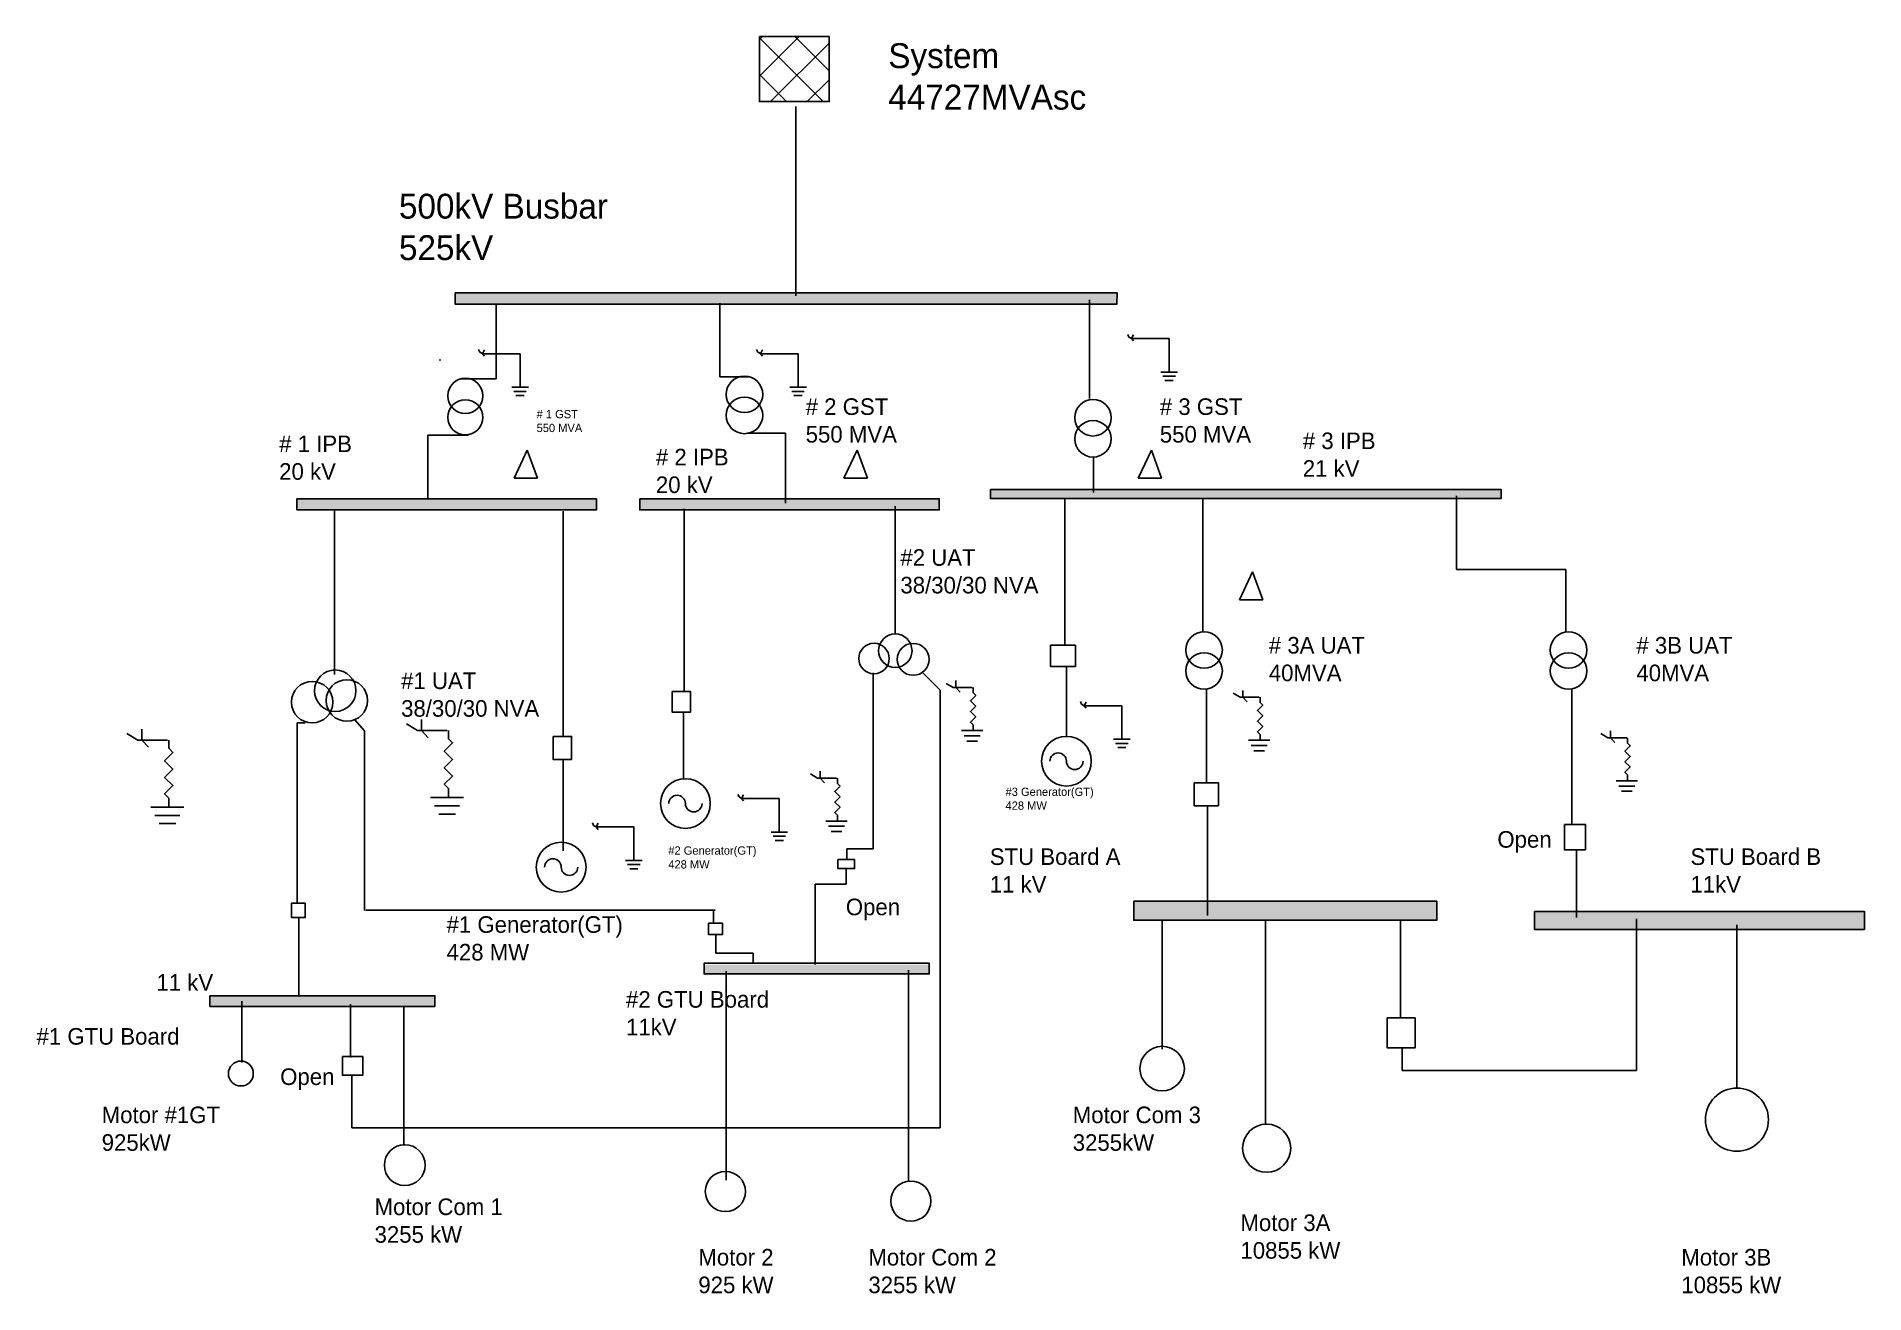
# Model space of a CAD drawing. Header units: inches. Extents: x 38 to 165, y 24 to 118.
# Drawn here: x 37.6 to 48.62, y 24.08 to 31.66 of the extents above; entities outside this region: 5.
import ezdxf

# ---------------------------------------------------------------- set-up
doc = ezdxf.new("R2010")
doc.units = ezdxf.units.IN
doc.header["$MEASUREMENT"] = 0

# ---------------------------------------------------------------- blocks, each defined once
blk = doc.blocks.new('Ground')
at = {"color": 7}
for p, q in [((-0.1, 0), (0.1, 0)), ((0.075, -0.05), (-0.075, -0.05)), ((-0.05, -0.1), (0.05, -0.1))]:
    blk.add_line(p, q, dxfattribs=at)
blk = doc.blocks.new('Isolator')
for p, q in [((40.2723, 29.7536), (40.2653, 29.7695)), ((40.2878, 29.7447), (40.2723, 29.7536)), ((40.2999, 29.7665), (40.2878, 29.7441)), ((40.2878, 29.7441), (40.2999, 29.7296)), ((40.5151, 29.744), (40.288, 29.744)), ((40.5151, 29.5421), (40.5151, 29.744))]:
    blk.add_line(p, q)
at = {"xscale": 0.5, "yscale": 0.5, "zscale": 0.5}
blk.add_blockref('Ground', (40.5151, 29.5421), dxfattribs=at)
blk = doc.blocks.new('Resistor')
at = {"color": 7}
blk.add_lwpolyline([(0, 0), (0.05, 0), (0.075, 0.025), (0.125, -0.025), (0.175, 0.025), (0.225, -0.025), (0.275, 0.025), (0.325, -0.025), (0.35, 0), (0.4, 0)], dxfattribs=at)
blk = doc.blocks.new('wiwiw')
for p, q in [((39, 31.824), (38.933, 31.863)), ((39.024, 31.889), (39.024, 31.824)), ((39.178, 31.824), (39, 31.824)), ((39.024, 31.824), (39.065, 31.78))]:
    blk.add_line(p, q)
at = {"rotation": 90}
blk.add_blockref('Resistor', (39.186, 31.424), dxfattribs=at)
blk.add_blockref('Ground', (39.178, 31.42))

msp = doc.modelspace()

# ---------------------------------------------------------------- hatches: boundary and pattern name
h = msp.add_hatch()
h.set_pattern_fill('ANSI37', color=256, scale=1.25, style=0)
h.set_pattern_definition([(45, (0.42083, -0.1774), (-0.11048543, 0.11048543), []), (135, (0.42083, -0.1774), (-0.11048543, -0.11048543), [])])
h.paths.add_polyline_path([(41.958, 31.655), (42.379, 31.655), (42.379, 31.263), (41.958, 31.263)])
h = msp.add_hatch(color=256)
h.set_gradient(color2=(3, 3, 3), one_color=1, tint=0.01)
h.paths.add_polyline_path([(40.123, 30.11), (44.115, 30.11), (44.113, 30.043), (40.123, 30.043)])
h = msp.add_hatch(color=256)
h.set_gradient(color2=(3, 3, 3), one_color=1, tint=0.01)
h.paths.add_polyline_path([(43.351, 28.926), (46.429, 28.926), (46.429, 28.871), (43.351, 28.871)])
h = msp.add_hatch(color=256)
h.set_gradient(color2=(3, 3, 3), one_color=1, tint=0.01)
h.paths.add_polyline_path([(39.17, 28.87), (40.975, 28.87), (40.975, 28.803), (39.17, 28.803)])
h = msp.add_hatch(color=256)
h.set_gradient(color2=(3, 3, 3), one_color=1, tint=0.01)
h.paths.add_polyline_path([(41.237, 28.87), (43.042, 28.87), (43.042, 28.803), (41.237, 28.803)])
h = msp.add_hatch(color=256)
h.set_gradient(color2=(3, 3, 3), one_color=1, tint=0.01)
h.paths.add_polyline_path([(44.215, 26.444), (46.042, 26.444), (46.042, 26.33), (44.215, 26.33)])
h = msp.add_hatch(color=256)
h.set_gradient(color2=(3, 3, 3), one_color=1, tint=0.01)
h.paths.add_polyline_path([(46.63, 26.383), (48.62, 26.383), (48.62, 26.275), (46.63, 26.275)])
h = msp.add_hatch(color=256)
h.set_gradient(color2=(3, 3, 3), one_color=1, tint=0.01)
h.paths.add_polyline_path([(41.625, 26.063), (42.982, 26.063), (42.982, 25.999), (41.625, 25.999)])
h = msp.add_hatch(color=256)
h.set_gradient(color2=(3, 3, 3), one_color=1, tint=0.01)
h.paths.add_polyline_path([(38.645, 25.875), (40.002, 25.875), (40.002, 25.81), (38.645, 25.81)])

# ---------------------------------------------------------------- linework, layer by layer
for p, q in [((42.178, 30.092), (42.178, 31.234)), ((40.371, 30.043), (40.371, 29.592)), ((41.72, 30.049), (41.72, 29.605)), ((43.949, 30.068), (43.949, 29.475)), ((40.371, 29.592), (40.157, 29.592)), ((41.72, 29.605), (41.89, 29.605)), ((40.202, 29.254), (39.96, 29.254)), ((39.96, 29.254), (39.96, 28.865)), ((41.882, 29.266), (42.115, 29.266)), ((42.115, 29.266), (42.115, 28.843)), ((40.558, 29.163), (40.479, 28.994)), ((40.62, 28.994), (40.558, 29.163)), ((42.547, 29.163), (42.468, 28.994)), ((42.609, 28.994), (42.547, 29.163)), ((43.973, 29.121), (43.973, 28.908)), ((44.321, 29.163), (44.242, 28.994)), ((44.383, 28.994), (44.321, 29.163)), ((40.479, 28.994), (40.62, 28.994)), ((42.468, 28.994), (42.609, 28.994)), ((44.242, 28.994), (44.383, 28.994)), ((43.799, 28.875), (43.799, 27.987)), ((46.16, 28.887), (46.16, 28.444)), ((39.396, 28.807), (39.396, 27.81)), ((40.775, 28.796), (40.775, 27.438)), ((41.504, 28.81), (41.504, 27.712)), ((42.777, 28.825), (42.777, 28.055)), ((44.631, 28.866), (44.631, 28.068)), ((46.16, 28.444), (46.82, 28.444)), ((46.82, 28.444), (46.82, 28.067)), ((44.931, 28.429), (44.852, 28.26)), ((44.993, 28.26), (44.931, 28.429)), ((44.852, 28.26), (44.993, 28.26)), ((42.644, 27.82), (42.644, 26.76)), ((42.942, 27.822), (43.047, 27.716)), ((43.81, 27.859), (43.81, 27.438)), ((43.047, 27.716), (43.047, 25.078)), ((44.653, 27.725), (44.653, 27.158)), ((46.856, 27.724), (46.856, 26.907)), ((41.5, 27.58), (41.5, 27.184)), ((39.219, 27.52), (39.171, 27.52)), ((39.171, 27.52), (39.171, 26.438)), ((39.519, 27.537), (39.578, 27.472)), ((39.578, 27.472), (39.578, 26.389)), ((40.775, 27.3), (40.775, 26.748)), ((44.66, 27.02), (44.66, 26.359)), ((42.644, 26.76), (42.485, 26.76)), ((42.485, 26.76), (42.485, 26.702)), ((46.883, 26.754), (46.883, 26.347)), ((42.482, 26.637), (42.482, 26.547)), ((42.482, 26.547), (42.294, 26.547)), ((42.294, 26.547), (42.294, 26.064)), ((39.181, 26.346), (39.181, 25.875)), ((39.586, 26.39), (41.691, 26.39)), ((41.681, 26.385), (41.681, 26.312)), ((47.245, 25.425), (47.245, 26.338)), ((41.696, 26.243), (41.696, 26.131)), ((44.386, 26.33), (44.386, 25.552)), ((45.009, 26.33), (45.009, 25.102)), ((45.823, 26.33), (45.823, 25.741)), ((47.851, 26.302), (47.851, 25.319)), ((41.696, 26.131), (41.921, 26.131)), ((41.921, 26.131), (41.921, 26.072)), ((41.757, 26.022), (41.757, 24.764)), ((42.857, 26.029), (42.857, 24.753)), ((38.838, 25.843), (38.838, 25.473)), ((39.492, 25.824), (39.492, 25.503)), ((39.814, 25.808), (39.814, 24.977)), ((45.834, 25.56), (45.834, 25.425)), ((39.5, 25.078), (39.5, 25.393)), ((45.834, 25.425), (47.245, 25.425)), ((43.047, 25.078), (39.5, 25.078))]:
    msp.add_line(p, q)
for points in [[(41.958, 31.655), (42.379, 31.655), (42.379, 31.263), (41.958, 31.263)], [(40.123, 30.11), (44.115, 30.11), (44.113, 30.043), (40.123, 30.043)], [(43.351, 28.926), (46.429, 28.926), (46.429, 28.871), (43.351, 28.871)], [(39.17, 28.87), (40.975, 28.87), (40.975, 28.803), (39.17, 28.803)], [(41.237, 28.87), (43.042, 28.87), (43.042, 28.803), (41.237, 28.803)], [(43.713, 27.987), (43.863, 27.987), (43.863, 27.859), (43.713, 27.859)], [(41.432, 27.708), (41.543, 27.708), (41.543, 27.584), (41.432, 27.584)], [(40.714, 27.438), (40.826, 27.438), (40.826, 27.299), (40.714, 27.299)], [(44.58, 27.158), (44.725, 27.158), (44.725, 27.02), (44.58, 27.02)], [(46.811, 26.907), (46.938, 26.907), (46.938, 26.754), (46.811, 26.754)], [(42.431, 26.695), (42.532, 26.695), (42.532, 26.641), (42.431, 26.641)], [(39.138, 26.432), (39.219, 26.432), (39.219, 26.346), (39.138, 26.346)], [(46.63, 26.383), (48.62, 26.383), (48.62, 26.275), (46.63, 26.275)], [(41.652, 26.312), (41.735, 26.312), (41.735, 26.243), (41.652, 26.243)], [(41.625, 26.071), (42.982, 26.071), (42.982, 26.006), (41.625, 26.006)], [(38.645, 25.875), (40.002, 25.875), (40.002, 25.81), (38.645, 25.81)], [(45.743, 25.741), (45.911, 25.741), (45.911, 25.56), (45.743, 25.56)], [(39.444, 25.508), (39.567, 25.508), (39.567, 25.396), (39.444, 25.396)]]:
    msp.add_lwpolyline(points, close=True)
at = {"color": 0}
msp.add_lwpolyline([(44.215, 26.444), (46.042, 26.444), (46.042, 26.33), (44.215, 26.33)], close=True, dxfattribs=at)
for centre, radius in [((83.8, 58.914), 0.11), ((40.185, 29.49), 0.106), ((41.868, 29.499), 0.11), ((40.185, 29.361), 0.106), ((41.868, 29.372), 0.11), ((43.969, 29.358), 0.11), ((43.969, 29.231), 0.11), ((42.649, 27.907), 0.0917), ((42.777, 27.954), 0.101), ((42.885, 27.902), 0.0962), ((44.639, 27.958), 0.11), ((46.836, 27.958), 0.11), ((44.639, 27.832), 0.11), ((46.836, 27.832), 0.11), ((39.401, 27.713), 0.125), ((39.471, 27.654), 0.125), ((39.262, 27.644), 0.125), ((44.386, 25.436), 0.134), ((38.832, 25.406), 0.0751), ((47.851, 25.128), 0.19), ((45.016, 24.956), 0.145), ((39.82, 24.854), 0.123), ((41.753, 24.695), 0.121), ((42.871, 24.637), 0.121)]:
    msp.add_circle(centre, radius)
at = {"color": 7}
for centre in [(43.809, 27.288), (41.512, 27.033), (40.763, 26.65)]:
    msp.add_circle(centre, 0.15, dxfattribs=at)
for centre, start, end in [((43.759, 27.288), 0, 180), ((43.859, 27.288), 180, 0), ((41.462, 27.033), 0, 180), ((41.562, 27.033), 180, 0), ((40.713, 26.65), 0, 180), ((40.813, 26.65), 180, 0)]:
    msp.add_arc(centre, 0.05, start, end, dxfattribs=at)
msp.add_point((40.033, 29.707))

# ---------------------------------------------------------------- block references
for name, p, xscale, yscale, zscale in [('Isolator', (42.957, 28.233), 3, 3, 3), ('wiwiw', (18.167, 7.365), 0.6400000000000148, 0.6400000000000148, 0.6400000000000001), ('wiwiw', (19.897, 7.306), 0.6400000000000148, 0.6400000000000148, 0.6400000000000001), ('wiwiw', (22.113, 7.062), 0.6400000000000148, 0.6400000000000148, 0.6400000000000001), ('wiwiw', (17.349, 6.819), 0.6400000000000148, 0.6400000000000148, 0.6400000000000001)]:
    msp.add_blockref(name, p, dxfattribs=dict(xscale=xscale, yscale=yscale, zscale=zscale))
for name, p in [('Isolator', (40.103, 29.733)), ('Isolator', (41.946, 29.57)), ('Isolator', (42.963, 28.233)), ('Isolator', (0, 0)), ('Isolator', (0, 0)), ('Isolator', (1.676, 0)), ('Isolator', (3.913, 0.091)), ('Isolator', (3.628, -2.122)), ('wiwiw', (-0.789, -4.408)), ('wiwiw', (0.897, -4.35)), ('Isolator', (1.563, -2.681)), ('Isolator', (0.686, -2.852))]:
    msp.add_blockref(name, p)

# ---------------------------------------------------------------- texts
at = {"attachment_point": 1}
for s, insert, char_height, width in [('System\\P44727MVAsc', (42.735, 31.615), 0.15, 1.9776), ('500kV Busbar\\P525kV', (39.785, 30.708), 0.15, 2.26274), ('# 2 GST\\P550 MVA', (42.237, 29.475), 0.1, 1.06012), ('# 3 GST\\P550 MVA', (44.372, 29.475), 0.1, 1.06012), ('# 1 GST\\P550 MVA', (40.615, 29.405), 0.05, 1.06012), ('# 1 IPB\\P20 kV', (39.063, 29.251), 0.1, 1.02406), ('# 3 IPB\\P21 kV', (45.234, 29.269), 0.1, 1.02406), ('# 2 IPB\\P20 kV', (41.334, 29.171), 0.1, 1.02406), ('#2 UAT\\P38/30/30 NVA', (42.808, 28.566), 0.1, 1.49219), ('# 3A UAT\\P40MVA', (45.029, 28.037), 0.1, 1.67329), ('# 3B UAT\\P40MVA', (47.245, 28.037), 0.1, 1.67329), ('#1 UAT\\P38/30/30 NVA', (39.798, 27.823), 0.1, 1.49219), ('#3 Generator(GT)\\P428 MW', (43.442, 27.129), 0.05, 1.69359), ('#2 Generator(GT)\\P428 MW', (41.409, 26.775), 0.05, 1.69359), ('Open', (46.407, 26.867), 0.1, 0.98401), ('STU Board A\\P11 kV', (43.347, 26.763), 0.1, 1.67329), ('STU Board B\\P11kV', (47.571, 26.763), 0.1, 1.67329), ('Open', (42.479, 26.46), 0.1, 0.21055), ('#1 Generator(GT)\\P428 MW', (40.072, 26.354), 0.1, 1.69359), ('11 kV', (38.323, 26.005), 0.1, 0.45773), ('#2 GTU Board\\P11kV', (41.154, 25.903), 0.1, 1.33199), ('#1 GTU Board', (37.6, 25.68), 0.1, 1.33199), ('Open', (39.069, 25.437), 0.1, 0.21055), ('Motor #1GT\\P925kW', (37.993, 25.207), 0.1, 1.81268), ('Motor Com 3\\P3255kW', (43.847, 25.207), 0.1, 1.81268), ('Motor Com 1\\P3255 kW', (39.638, 24.653), 0.1, 1.81268), ('Motor 3A\\P10855 kW', (44.858, 24.557), 0.1, 1.81268), ('Motor 2\\P925 kW', (41.59, 24.349), 0.1, 1.81268), ('Motor Com 2\\P3255 kW', (42.615, 24.349), 0.1, 1.81268), ('Motor 3B\\P10855 kW', (47.516, 24.349), 0.1, 1.81268)]:
    msp.add_mtext(s, dxfattribs=dict(at, insert=insert, char_height=char_height, width=width))

doc.saveas('drawing.dxf')
